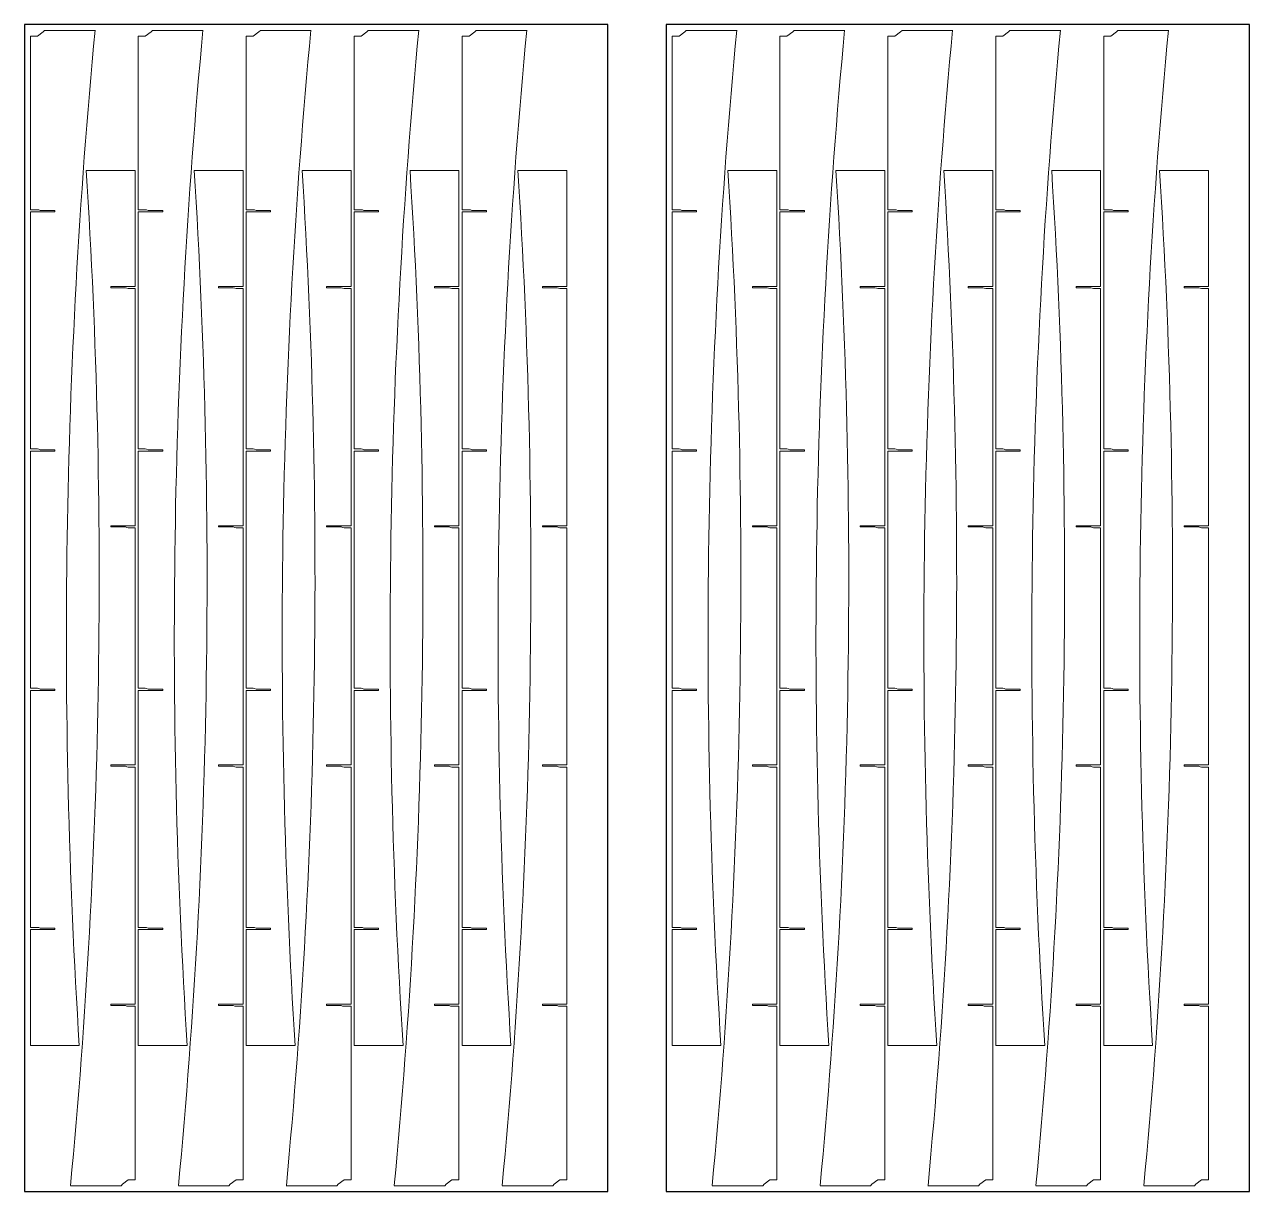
# Model space of a CAD drawing. Header units: inches. Extents: x 142 to 13302, y 211 to 2711.
# Drawn here: x 142 to 2242, y 211 to 2211 of the extents above; entities that cross this region are included whole.
import ezdxf

# ---------------------------------------------------------------- set-up
doc = ezdxf.new("R2010")
doc.units = ezdxf.units.IN
doc.header["$MEASUREMENT"] = 0
doc.layers.add('IV_OUTER_PROFILE', color=7, linetype='Continuous', lineweight=5)

msp = doc.modelspace()

# ---------------------------------------------------------------- linework, layer by layer
for points in [[(141.6, 211.4), (1141.6, 211.4), (1141.6, 2211.4), (141.6, 2211.4)], [(1241.6, 211.4), (2241.6, 211.4), (2241.6, 2211.4), (1241.6, 2211.4)]]:
    msp.add_lwpolyline(points, close=True)
at = {"layer": 'IV_OUTER_PROFILE'}
for p, q in [((151.6, 2191.4), (151.6, 1897)), ((163.6, 2191.4), (151.6, 2191.4)), ((173.5, 2199.1), (163.6, 2191.4)), ((173.5, 2199.1), (175.9, 2201.4)), ((175.9, 2201.4), (262.5, 2201.4)), ((336.6, 2191.4), (336.6, 1897)), ((348.6, 2191.4), (336.6, 2191.4)), ((358.5, 2199.1), (348.6, 2191.4)), ((358.5, 2199.1), (360.9, 2201.4)), ((360.9, 2201.4), (447.5, 2201.4)), ((521.6, 2191.4), (521.6, 1897)), ((533.6, 2191.4), (521.6, 2191.4)), ((543.5, 2199.1), (533.6, 2191.4)), ((543.5, 2199.1), (545.9, 2201.4)), ((545.9, 2201.4), (632.5, 2201.4)), ((706.6, 2191.4), (706.6, 1897)), ((718.6, 2191.4), (706.6, 2191.4)), ((728.5, 2199.1), (718.6, 2191.4)), ((728.5, 2199.1), (730.9, 2201.4)), ((730.9, 2201.4), (817.5, 2201.4)), ((891.6, 2191.4), (891.6, 1897)), ((903.6, 2191.4), (891.6, 2191.4)), ((913.5, 2199.1), (903.6, 2191.4)), ((913.5, 2199.1), (915.9, 2201.4)), ((915.9, 2201.4), (1002.5, 2201.4)), ((1251.6, 2191.4), (1251.6, 1897)), ((1263.6, 2191.4), (1251.6, 2191.4)), ((1273.5, 2199.1), (1263.6, 2191.4)), ((1273.5, 2199.1), (1275.9, 2201.4)), ((1275.9, 2201.4), (1362.5, 2201.4)), ((1436.6, 2191.4), (1436.6, 1897)), ((1448.6, 2191.4), (1436.6, 2191.4)), ((1458.5, 2199.1), (1448.6, 2191.4)), ((1458.5, 2199.1), (1460.9, 2201.4)), ((1460.9, 2201.4), (1547.5, 2201.4)), ((1621.6, 2191.4), (1621.6, 1897)), ((1633.6, 2191.4), (1621.6, 2191.4)), ((1643.5, 2199.1), (1633.6, 2191.4)), ((1643.5, 2199.1), (1645.9, 2201.4)), ((1645.9, 2201.4), (1732.5, 2201.4)), ((1806.6, 2191.4), (1806.6, 1897)), ((1818.6, 2191.4), (1806.6, 2191.4)), ((1828.5, 2199.1), (1818.6, 2191.4)), ((1828.5, 2199.1), (1830.9, 2201.4)), ((1830.9, 2201.4), (1917.5, 2201.4)), ((1991.6, 2191.4), (1991.6, 1897)), ((2003.6, 2191.4), (1991.6, 2191.4)), ((2013.5, 2199.1), (2003.6, 2191.4)), ((2013.5, 2199.1), (2015.9, 2201.4)), ((2015.9, 2201.4), (2102.5, 2201.4)), ((247.4, 1961.4), (331.4, 1961.4)), ((331.4, 1762.5), (331.4, 1961.4)), ((432.4, 1961.4), (516.4, 1961.4)), ((516.4, 1762.5), (516.4, 1961.4)), ((617.4, 1961.4), (701.4, 1961.4)), ((701.4, 1762.5), (701.4, 1961.4)), ((802.4, 1961.4), (886.4, 1961.4)), ((886.4, 1762.5), (886.4, 1961.4)), ((987.4, 1961.4), (1071.4, 1961.4)), ((1071.4, 1762.5), (1071.4, 1961.4)), ((1347.4, 1961.4), (1431.4, 1961.4)), ((1431.4, 1762.5), (1431.4, 1961.4)), ((1532.4, 1961.4), (1616.4, 1961.4)), ((1616.4, 1762.5), (1616.4, 1961.4)), ((1717.4, 1961.4), (1801.4, 1961.4)), ((1801.4, 1762.5), (1801.4, 1961.4)), ((1902.4, 1961.4), (1986.4, 1961.4)), ((1986.4, 1762.5), (1986.4, 1961.4)), ((2087.4, 1961.4), (2171.4, 1961.4)), ((2171.4, 1762.5), (2171.4, 1961.4)), ((151.6, 1894), (151.6, 1897)), ((163.6, 1894), (151.6, 1894)), ((193.5, 1890.3), (151.6, 1890.3)), ((151.6, 1890.3), (151.6, 1487)), ((166, 1893.6), (163.6, 1894)), ((168.5, 1892.5), (166, 1893.6)), ((168.5, 1892.5), (170.6, 1892.5)), ((170.6, 1892.5), (193.5, 1892.5)), ((193.5, 1892.5), (193.5, 1890.3)), ((336.6, 1894), (336.6, 1897)), ((348.6, 1894), (336.6, 1894)), ((378.5, 1890.3), (336.6, 1890.3)), ((336.6, 1890.3), (336.6, 1487)), ((351, 1893.6), (348.6, 1894)), ((353.5, 1892.5), (351, 1893.6)), ((353.5, 1892.5), (355.6, 1892.5)), ((355.6, 1892.5), (378.5, 1892.5)), ((378.5, 1892.5), (378.5, 1890.3)), ((521.6, 1894), (521.6, 1897)), ((533.6, 1894), (521.6, 1894)), ((563.5, 1890.3), (521.6, 1890.3)), ((521.6, 1890.3), (521.6, 1487)), ((536, 1893.6), (533.6, 1894)), ((538.5, 1892.5), (536, 1893.6)), ((538.5, 1892.5), (540.6, 1892.5)), ((540.6, 1892.5), (563.5, 1892.5)), ((563.5, 1892.5), (563.5, 1890.3)), ((706.6, 1894), (706.6, 1897)), ((718.6, 1894), (706.6, 1894)), ((748.5, 1890.3), (706.6, 1890.3)), ((706.6, 1890.3), (706.6, 1487)), ((721, 1893.6), (718.6, 1894)), ((723.5, 1892.5), (721, 1893.6)), ((723.5, 1892.5), (725.6, 1892.5)), ((725.6, 1892.5), (748.5, 1892.5)), ((748.5, 1892.5), (748.5, 1890.3)), ((891.6, 1894), (891.6, 1897)), ((903.6, 1894), (891.6, 1894)), ((933.5, 1890.3), (891.6, 1890.3)), ((891.6, 1890.3), (891.6, 1487)), ((906, 1893.6), (903.6, 1894)), ((908.5, 1892.5), (906, 1893.6)), ((908.5, 1892.5), (910.6, 1892.5)), ((910.6, 1892.5), (933.5, 1892.5)), ((933.5, 1892.5), (933.5, 1890.3)), ((1251.6, 1894), (1251.6, 1897)), ((1263.6, 1894), (1251.6, 1894)), ((1293.5, 1890.3), (1251.6, 1890.3)), ((1251.6, 1890.3), (1251.6, 1487)), ((1266, 1893.6), (1263.6, 1894)), ((1268.5, 1892.5), (1266, 1893.6)), ((1268.5, 1892.5), (1270.6, 1892.5)), ((1270.6, 1892.5), (1293.5, 1892.5)), ((1293.5, 1892.5), (1293.5, 1890.3)), ((1436.6, 1894), (1436.6, 1897)), ((1448.6, 1894), (1436.6, 1894)), ((1478.5, 1890.3), (1436.6, 1890.3)), ((1436.6, 1890.3), (1436.6, 1487)), ((1451, 1893.6), (1448.6, 1894)), ((1453.5, 1892.5), (1451, 1893.6)), ((1453.5, 1892.5), (1455.6, 1892.5)), ((1455.6, 1892.5), (1478.5, 1892.5)), ((1478.5, 1892.5), (1478.5, 1890.3)), ((1621.6, 1894), (1621.6, 1897)), ((1633.6, 1894), (1621.6, 1894)), ((1663.5, 1890.3), (1621.6, 1890.3)), ((1621.6, 1890.3), (1621.6, 1487)), ((1636, 1893.6), (1633.6, 1894)), ((1638.5, 1892.5), (1636, 1893.6)), ((1638.5, 1892.5), (1640.6, 1892.5)), ((1640.6, 1892.5), (1663.5, 1892.5)), ((1663.5, 1892.5), (1663.5, 1890.3)), ((1806.6, 1894), (1806.6, 1897)), ((1818.6, 1894), (1806.6, 1894)), ((1848.5, 1890.3), (1806.6, 1890.3)), ((1806.6, 1890.3), (1806.6, 1487)), ((1821, 1893.6), (1818.6, 1894)), ((1823.5, 1892.5), (1821, 1893.6)), ((1823.5, 1892.5), (1825.6, 1892.5)), ((1825.6, 1892.5), (1848.5, 1892.5)), ((1848.5, 1892.5), (1848.5, 1890.3)), ((1991.6, 1894), (1991.6, 1897)), ((2003.6, 1894), (1991.6, 1894)), ((2033.5, 1890.3), (1991.6, 1890.3)), ((1991.6, 1890.3), (1991.6, 1487)), ((2006, 1893.6), (2003.6, 1894)), ((2008.5, 1892.5), (2006, 1893.6)), ((2008.5, 1892.5), (2010.6, 1892.5)), ((2010.6, 1892.5), (2033.5, 1892.5)), ((2033.5, 1892.5), (2033.5, 1890.3)), ((289.4, 1760.3), (289.4, 1762.5)), ((289.4, 1762.5), (331.4, 1762.5)), ((312.4, 1760.3), (289.4, 1760.3)), ((314.5, 1760.3), (312.4, 1760.3)), ((314.5, 1760.3), (316.9, 1759.3)), ((316.9, 1759.3), (319.4, 1758.9)), ((319.4, 1758.9), (331.4, 1758.9)), ((331.4, 1758.9), (331.4, 1755.9)), ((331.4, 1352.5), (331.4, 1755.9)), ((474.4, 1760.3), (474.4, 1762.5)), ((474.4, 1762.5), (516.4, 1762.5)), ((497.4, 1760.3), (474.4, 1760.3)), ((499.5, 1760.3), (497.4, 1760.3)), ((499.5, 1760.3), (501.9, 1759.3)), ((501.9, 1759.3), (504.4, 1758.9)), ((504.4, 1758.9), (516.4, 1758.9)), ((516.4, 1758.9), (516.4, 1755.9)), ((516.4, 1352.5), (516.4, 1755.9)), ((659.4, 1760.3), (659.4, 1762.5)), ((659.4, 1762.5), (701.4, 1762.5)), ((682.4, 1760.3), (659.4, 1760.3)), ((684.5, 1760.3), (682.4, 1760.3)), ((684.5, 1760.3), (686.9, 1759.3)), ((686.9, 1759.3), (689.4, 1758.9)), ((689.4, 1758.9), (701.4, 1758.9)), ((701.4, 1758.9), (701.4, 1755.9)), ((701.4, 1352.5), (701.4, 1755.9)), ((844.4, 1760.3), (844.4, 1762.5)), ((844.4, 1762.5), (886.4, 1762.5)), ((867.4, 1760.3), (844.4, 1760.3)), ((869.5, 1760.3), (867.4, 1760.3)), ((869.5, 1760.3), (871.9, 1759.3)), ((871.9, 1759.3), (874.4, 1758.9)), ((874.4, 1758.9), (886.4, 1758.9)), ((886.4, 1758.9), (886.4, 1755.9)), ((886.4, 1352.5), (886.4, 1755.9)), ((1029.4, 1760.3), (1029.4, 1762.5)), ((1029.4, 1762.5), (1071.4, 1762.5)), ((1052.4, 1760.3), (1029.4, 1760.3)), ((1054.5, 1760.3), (1052.4, 1760.3)), ((1054.5, 1760.3), (1056.9, 1759.3)), ((1056.9, 1759.3), (1059.4, 1758.9)), ((1059.4, 1758.9), (1071.4, 1758.9)), ((1071.4, 1758.9), (1071.4, 1755.9)), ((1071.4, 1352.5), (1071.4, 1755.9)), ((1389.4, 1760.3), (1389.4, 1762.5)), ((1389.4, 1762.5), (1431.4, 1762.5)), ((1412.4, 1760.3), (1389.4, 1760.3)), ((1414.5, 1760.3), (1412.4, 1760.3)), ((1414.5, 1760.3), (1416.9, 1759.3)), ((1416.9, 1759.3), (1419.4, 1758.9)), ((1419.4, 1758.9), (1431.4, 1758.9)), ((1431.4, 1758.9), (1431.4, 1755.9)), ((1431.4, 1352.5), (1431.4, 1755.9)), ((1574.4, 1760.3), (1574.4, 1762.5)), ((1574.4, 1762.5), (1616.4, 1762.5)), ((1597.4, 1760.3), (1574.4, 1760.3)), ((1599.5, 1760.3), (1597.4, 1760.3)), ((1599.5, 1760.3), (1601.9, 1759.3)), ((1601.9, 1759.3), (1604.4, 1758.9)), ((1604.4, 1758.9), (1616.4, 1758.9)), ((1616.4, 1758.9), (1616.4, 1755.9)), ((1616.4, 1352.5), (1616.4, 1755.9)), ((1759.4, 1760.3), (1759.4, 1762.5)), ((1759.4, 1762.5), (1801.4, 1762.5)), ((1782.4, 1760.3), (1759.4, 1760.3)), ((1784.5, 1760.3), (1782.4, 1760.3)), ((1784.5, 1760.3), (1786.9, 1759.3)), ((1786.9, 1759.3), (1789.4, 1758.9)), ((1789.4, 1758.9), (1801.4, 1758.9)), ((1801.4, 1758.9), (1801.4, 1755.9)), ((1801.4, 1352.5), (1801.4, 1755.9)), ((1944.4, 1760.3), (1944.4, 1762.5)), ((1944.4, 1762.5), (1986.4, 1762.5)), ((1967.4, 1760.3), (1944.4, 1760.3)), ((1969.5, 1760.3), (1967.4, 1760.3)), ((1969.5, 1760.3), (1971.9, 1759.3)), ((1971.9, 1759.3), (1974.4, 1758.9)), ((1974.4, 1758.9), (1986.4, 1758.9)), ((1986.4, 1758.9), (1986.4, 1755.9)), ((1986.4, 1352.5), (1986.4, 1755.9)), ((2129.4, 1760.3), (2129.4, 1762.5)), ((2129.4, 1762.5), (2171.4, 1762.5)), ((2152.4, 1760.3), (2129.4, 1760.3)), ((2154.5, 1760.3), (2152.4, 1760.3)), ((2154.5, 1760.3), (2156.9, 1759.3)), ((2156.9, 1759.3), (2159.4, 1758.9)), ((2159.4, 1758.9), (2171.4, 1758.9)), ((2171.4, 1758.9), (2171.4, 1755.9)), ((2171.4, 1352.5), (2171.4, 1755.9)), ((151.6, 1484), (151.6, 1487)), ((163.6, 1484), (151.6, 1484)), ((193.5, 1480.3), (151.6, 1480.3)), ((151.6, 1480.3), (151.6, 1077)), ((166, 1483.6), (163.6, 1484)), ((168.5, 1482.5), (166, 1483.6)), ((168.5, 1482.5), (170.6, 1482.5)), ((170.6, 1482.5), (193.5, 1482.5)), ((193.5, 1482.5), (193.5, 1480.3)), ((336.6, 1484), (336.6, 1487)), ((348.6, 1484), (336.6, 1484)), ((378.5, 1480.3), (336.6, 1480.3)), ((336.6, 1480.3), (336.6, 1077)), ((351, 1483.6), (348.6, 1484)), ((353.5, 1482.5), (351, 1483.6)), ((353.5, 1482.5), (355.6, 1482.5)), ((355.6, 1482.5), (378.5, 1482.5)), ((378.5, 1482.5), (378.5, 1480.3)), ((521.6, 1484), (521.6, 1487)), ((533.6, 1484), (521.6, 1484)), ((563.5, 1480.3), (521.6, 1480.3)), ((521.6, 1480.3), (521.6, 1077)), ((536, 1483.6), (533.6, 1484)), ((538.5, 1482.5), (536, 1483.6)), ((538.5, 1482.5), (540.6, 1482.5)), ((540.6, 1482.5), (563.5, 1482.5)), ((563.5, 1482.5), (563.5, 1480.3)), ((706.6, 1484), (706.6, 1487)), ((718.6, 1484), (706.6, 1484)), ((748.5, 1480.3), (706.6, 1480.3)), ((706.6, 1480.3), (706.6, 1077)), ((721, 1483.6), (718.6, 1484)), ((723.5, 1482.5), (721, 1483.6)), ((723.5, 1482.5), (725.6, 1482.5)), ((725.6, 1482.5), (748.5, 1482.5)), ((748.5, 1482.5), (748.5, 1480.3)), ((891.6, 1484), (891.6, 1487)), ((903.6, 1484), (891.6, 1484)), ((933.5, 1480.3), (891.6, 1480.3)), ((891.6, 1480.3), (891.6, 1077)), ((906, 1483.6), (903.6, 1484)), ((908.5, 1482.5), (906, 1483.6)), ((908.5, 1482.5), (910.6, 1482.5)), ((910.6, 1482.5), (933.5, 1482.5)), ((933.5, 1482.5), (933.5, 1480.3)), ((1251.6, 1484), (1251.6, 1487)), ((1263.6, 1484), (1251.6, 1484)), ((1293.5, 1480.3), (1251.6, 1480.3)), ((1251.6, 1480.3), (1251.6, 1077)), ((1266, 1483.6), (1263.6, 1484)), ((1268.5, 1482.5), (1266, 1483.6)), ((1268.5, 1482.5), (1270.6, 1482.5)), ((1270.6, 1482.5), (1293.5, 1482.5)), ((1293.5, 1482.5), (1293.5, 1480.3)), ((1436.6, 1484), (1436.6, 1487)), ((1448.6, 1484), (1436.6, 1484)), ((1478.5, 1480.3), (1436.6, 1480.3)), ((1436.6, 1480.3), (1436.6, 1077)), ((1451, 1483.6), (1448.6, 1484)), ((1453.5, 1482.5), (1451, 1483.6)), ((1453.5, 1482.5), (1455.6, 1482.5)), ((1455.6, 1482.5), (1478.5, 1482.5)), ((1478.5, 1482.5), (1478.5, 1480.3)), ((1621.6, 1484), (1621.6, 1487)), ((1633.6, 1484), (1621.6, 1484)), ((1663.5, 1480.3), (1621.6, 1480.3)), ((1621.6, 1480.3), (1621.6, 1077)), ((1636, 1483.6), (1633.6, 1484)), ((1638.5, 1482.5), (1636, 1483.6)), ((1638.5, 1482.5), (1640.6, 1482.5)), ((1640.6, 1482.5), (1663.5, 1482.5)), ((1663.5, 1482.5), (1663.5, 1480.3)), ((1806.6, 1484), (1806.6, 1487)), ((1818.6, 1484), (1806.6, 1484)), ((1848.5, 1480.3), (1806.6, 1480.3)), ((1806.6, 1480.3), (1806.6, 1077)), ((1821, 1483.6), (1818.6, 1484)), ((1823.5, 1482.5), (1821, 1483.6)), ((1823.5, 1482.5), (1825.6, 1482.5)), ((1825.6, 1482.5), (1848.5, 1482.5)), ((1848.5, 1482.5), (1848.5, 1480.3)), ((1991.6, 1484), (1991.6, 1487)), ((2003.6, 1484), (1991.6, 1484)), ((2033.5, 1480.3), (1991.6, 1480.3)), ((1991.6, 1480.3), (1991.6, 1077)), ((2006, 1483.6), (2003.6, 1484)), ((2008.5, 1482.5), (2006, 1483.6)), ((2008.5, 1482.5), (2010.6, 1482.5)), ((2010.6, 1482.5), (2033.5, 1482.5)), ((2033.5, 1482.5), (2033.5, 1480.3)), ((289.4, 1350.3), (289.4, 1352.5)), ((289.4, 1352.5), (331.4, 1352.5)), ((312.4, 1350.3), (289.4, 1350.3)), ((314.5, 1350.3), (312.4, 1350.3)), ((314.5, 1350.3), (316.9, 1349.3)), ((316.9, 1349.3), (319.4, 1348.9)), ((319.4, 1348.9), (331.4, 1348.9)), ((331.4, 1348.9), (331.4, 1345.9)), ((331.4, 942.5), (331.4, 1345.9)), ((474.4, 1350.3), (474.4, 1352.5)), ((474.4, 1352.5), (516.4, 1352.5)), ((497.4, 1350.3), (474.4, 1350.3)), ((499.5, 1350.3), (497.4, 1350.3)), ((499.5, 1350.3), (501.9, 1349.3)), ((501.9, 1349.3), (504.4, 1348.9)), ((504.4, 1348.9), (516.4, 1348.9)), ((516.4, 1348.9), (516.4, 1345.9)), ((516.4, 942.5), (516.4, 1345.9)), ((659.4, 1350.3), (659.4, 1352.5)), ((659.4, 1352.5), (701.4, 1352.5)), ((682.4, 1350.3), (659.4, 1350.3)), ((684.5, 1350.3), (682.4, 1350.3)), ((684.5, 1350.3), (686.9, 1349.3)), ((686.9, 1349.3), (689.4, 1348.9)), ((689.4, 1348.9), (701.4, 1348.9)), ((701.4, 1348.9), (701.4, 1345.9)), ((701.4, 942.5), (701.4, 1345.9)), ((844.4, 1350.3), (844.4, 1352.5)), ((844.4, 1352.5), (886.4, 1352.5)), ((867.4, 1350.3), (844.4, 1350.3)), ((869.5, 1350.3), (867.4, 1350.3)), ((869.5, 1350.3), (871.9, 1349.3)), ((871.9, 1349.3), (874.4, 1348.9)), ((874.4, 1348.9), (886.4, 1348.9)), ((886.4, 1348.9), (886.4, 1345.9)), ((886.4, 942.5), (886.4, 1345.9)), ((1029.4, 1350.3), (1029.4, 1352.5)), ((1029.4, 1352.5), (1071.4, 1352.5)), ((1052.4, 1350.3), (1029.4, 1350.3)), ((1054.5, 1350.3), (1052.4, 1350.3)), ((1054.5, 1350.3), (1056.9, 1349.3)), ((1056.9, 1349.3), (1059.4, 1348.9)), ((1059.4, 1348.9), (1071.4, 1348.9)), ((1071.4, 1348.9), (1071.4, 1345.9)), ((1071.4, 942.5), (1071.4, 1345.9)), ((1389.4, 1350.3), (1389.4, 1352.5)), ((1389.4, 1352.5), (1431.4, 1352.5)), ((1412.4, 1350.3), (1389.4, 1350.3)), ((1414.5, 1350.3), (1412.4, 1350.3)), ((1414.5, 1350.3), (1416.9, 1349.3)), ((1416.9, 1349.3), (1419.4, 1348.9)), ((1419.4, 1348.9), (1431.4, 1348.9)), ((1431.4, 1348.9), (1431.4, 1345.9)), ((1431.4, 942.5), (1431.4, 1345.9)), ((1574.4, 1350.3), (1574.4, 1352.5)), ((1574.4, 1352.5), (1616.4, 1352.5)), ((1597.4, 1350.3), (1574.4, 1350.3)), ((1599.5, 1350.3), (1597.4, 1350.3)), ((1599.5, 1350.3), (1601.9, 1349.3)), ((1601.9, 1349.3), (1604.4, 1348.9)), ((1604.4, 1348.9), (1616.4, 1348.9)), ((1616.4, 1348.9), (1616.4, 1345.9)), ((1616.4, 942.5), (1616.4, 1345.9)), ((1759.4, 1350.3), (1759.4, 1352.5)), ((1759.4, 1352.5), (1801.4, 1352.5)), ((1782.4, 1350.3), (1759.4, 1350.3)), ((1784.5, 1350.3), (1782.4, 1350.3)), ((1784.5, 1350.3), (1786.9, 1349.3)), ((1786.9, 1349.3), (1789.4, 1348.9)), ((1789.4, 1348.9), (1801.4, 1348.9)), ((1801.4, 1348.9), (1801.4, 1345.9)), ((1801.4, 942.5), (1801.4, 1345.9)), ((1944.4, 1350.3), (1944.4, 1352.5)), ((1944.4, 1352.5), (1986.4, 1352.5)), ((1967.4, 1350.3), (1944.4, 1350.3)), ((1969.5, 1350.3), (1967.4, 1350.3)), ((1969.5, 1350.3), (1971.9, 1349.3)), ((1971.9, 1349.3), (1974.4, 1348.9)), ((1974.4, 1348.9), (1986.4, 1348.9)), ((1986.4, 1348.9), (1986.4, 1345.9)), ((1986.4, 942.5), (1986.4, 1345.9)), ((2129.4, 1350.3), (2129.4, 1352.5)), ((2129.4, 1352.5), (2171.4, 1352.5)), ((2152.4, 1350.3), (2129.4, 1350.3)), ((2154.5, 1350.3), (2152.4, 1350.3)), ((2154.5, 1350.3), (2156.9, 1349.3)), ((2156.9, 1349.3), (2159.4, 1348.9)), ((2159.4, 1348.9), (2171.4, 1348.9)), ((2171.4, 1348.9), (2171.4, 1345.9)), ((2171.4, 942.5), (2171.4, 1345.9)), ((151.6, 1074), (151.6, 1077)), ((163.6, 1074), (151.6, 1074)), ((166, 1073.6), (163.6, 1074)), ((168.5, 1072.5), (166, 1073.6)), ((168.5, 1072.5), (170.6, 1072.5)), ((170.6, 1072.5), (193.5, 1072.5)), ((193.5, 1072.5), (193.5, 1070.3)), ((336.6, 1074), (336.6, 1077)), ((348.6, 1074), (336.6, 1074)), ((351, 1073.6), (348.6, 1074)), ((353.5, 1072.5), (351, 1073.6)), ((353.5, 1072.5), (355.6, 1072.5)), ((355.6, 1072.5), (378.5, 1072.5)), ((378.5, 1072.5), (378.5, 1070.3)), ((521.6, 1074), (521.6, 1077)), ((533.6, 1074), (521.6, 1074)), ((536, 1073.6), (533.6, 1074)), ((538.5, 1072.5), (536, 1073.6)), ((538.5, 1072.5), (540.6, 1072.5)), ((540.6, 1072.5), (563.5, 1072.5)), ((563.5, 1072.5), (563.5, 1070.3)), ((706.6, 1074), (706.6, 1077)), ((718.6, 1074), (706.6, 1074)), ((721, 1073.6), (718.6, 1074)), ((723.5, 1072.5), (721, 1073.6)), ((723.5, 1072.5), (725.6, 1072.5)), ((725.6, 1072.5), (748.5, 1072.5)), ((748.5, 1072.5), (748.5, 1070.3)), ((891.6, 1074), (891.6, 1077)), ((903.6, 1074), (891.6, 1074)), ((906, 1073.6), (903.6, 1074)), ((908.5, 1072.5), (906, 1073.6)), ((908.5, 1072.5), (910.6, 1072.5)), ((910.6, 1072.5), (933.5, 1072.5)), ((933.5, 1072.5), (933.5, 1070.3)), ((1251.6, 1074), (1251.6, 1077)), ((1263.6, 1074), (1251.6, 1074)), ((1266, 1073.6), (1263.6, 1074)), ((1268.5, 1072.5), (1266, 1073.6)), ((1268.5, 1072.5), (1270.6, 1072.5)), ((1270.6, 1072.5), (1293.5, 1072.5)), ((1293.5, 1072.5), (1293.5, 1070.3)), ((1436.6, 1074), (1436.6, 1077)), ((1448.6, 1074), (1436.6, 1074)), ((1451, 1073.6), (1448.6, 1074)), ((1453.5, 1072.5), (1451, 1073.6)), ((1453.5, 1072.5), (1455.6, 1072.5)), ((1455.6, 1072.5), (1478.5, 1072.5)), ((1478.5, 1072.5), (1478.5, 1070.3)), ((1621.6, 1074), (1621.6, 1077)), ((1633.6, 1074), (1621.6, 1074)), ((1636, 1073.6), (1633.6, 1074)), ((1638.5, 1072.5), (1636, 1073.6)), ((1638.5, 1072.5), (1640.6, 1072.5)), ((1640.6, 1072.5), (1663.5, 1072.5)), ((1663.5, 1072.5), (1663.5, 1070.3)), ((1806.6, 1074), (1806.6, 1077)), ((1818.6, 1074), (1806.6, 1074)), ((1821, 1073.6), (1818.6, 1074)), ((1823.5, 1072.5), (1821, 1073.6)), ((1823.5, 1072.5), (1825.6, 1072.5)), ((1825.6, 1072.5), (1848.5, 1072.5)), ((1848.5, 1072.5), (1848.5, 1070.3)), ((1991.6, 1074), (1991.6, 1077)), ((2003.6, 1074), (1991.6, 1074)), ((2006, 1073.6), (2003.6, 1074)), ((2008.5, 1072.5), (2006, 1073.6)), ((2008.5, 1072.5), (2010.6, 1072.5)), ((2010.6, 1072.5), (2033.5, 1072.5)), ((2033.5, 1072.5), (2033.5, 1070.3)), ((193.5, 1070.3), (151.6, 1070.3)), ((151.6, 1070.3), (151.6, 667)), ((378.5, 1070.3), (336.6, 1070.3)), ((336.6, 1070.3), (336.6, 667)), ((563.5, 1070.3), (521.6, 1070.3)), ((521.6, 1070.3), (521.6, 667)), ((748.5, 1070.3), (706.6, 1070.3)), ((706.6, 1070.3), (706.6, 667)), ((933.5, 1070.3), (891.6, 1070.3)), ((891.6, 1070.3), (891.6, 667)), ((1293.5, 1070.3), (1251.6, 1070.3)), ((1251.6, 1070.3), (1251.6, 667)), ((1478.5, 1070.3), (1436.6, 1070.3)), ((1436.6, 1070.3), (1436.6, 667)), ((1663.5, 1070.3), (1621.6, 1070.3)), ((1621.6, 1070.3), (1621.6, 667)), ((1848.5, 1070.3), (1806.6, 1070.3)), ((1806.6, 1070.3), (1806.6, 667)), ((2033.5, 1070.3), (1991.6, 1070.3)), ((1991.6, 1070.3), (1991.6, 667)), ((289.4, 940.3), (289.4, 942.5)), ((289.4, 942.5), (331.4, 942.5)), ((312.4, 940.3), (289.4, 940.3)), ((314.5, 940.3), (312.4, 940.3)), ((314.5, 940.3), (316.9, 939.3)), ((316.9, 939.3), (319.4, 938.9)), ((319.4, 938.9), (331.4, 938.9)), ((331.4, 938.9), (331.4, 935.9)), ((331.4, 532.5), (331.4, 935.9)), ((474.4, 940.3), (474.4, 942.5)), ((474.4, 942.5), (516.4, 942.5)), ((497.4, 940.3), (474.4, 940.3)), ((499.5, 940.3), (497.4, 940.3)), ((499.5, 940.3), (501.9, 939.3)), ((501.9, 939.3), (504.4, 938.9)), ((504.4, 938.9), (516.4, 938.9)), ((516.4, 938.9), (516.4, 935.9)), ((516.4, 532.5), (516.4, 935.9)), ((659.4, 940.3), (659.4, 942.5)), ((659.4, 942.5), (701.4, 942.5)), ((682.4, 940.3), (659.4, 940.3)), ((684.5, 940.3), (682.4, 940.3)), ((684.5, 940.3), (686.9, 939.3)), ((686.9, 939.3), (689.4, 938.9)), ((689.4, 938.9), (701.4, 938.9)), ((701.4, 938.9), (701.4, 935.9)), ((701.4, 532.5), (701.4, 935.9)), ((844.4, 940.3), (844.4, 942.5)), ((844.4, 942.5), (886.4, 942.5)), ((867.4, 940.3), (844.4, 940.3)), ((869.5, 940.3), (867.4, 940.3)), ((869.5, 940.3), (871.9, 939.3)), ((871.9, 939.3), (874.4, 938.9)), ((874.4, 938.9), (886.4, 938.9)), ((886.4, 938.9), (886.4, 935.9)), ((886.4, 532.5), (886.4, 935.9)), ((1029.4, 940.3), (1029.4, 942.5)), ((1029.4, 942.5), (1071.4, 942.5)), ((1052.4, 940.3), (1029.4, 940.3)), ((1054.5, 940.3), (1052.4, 940.3)), ((1054.5, 940.3), (1056.9, 939.3)), ((1056.9, 939.3), (1059.4, 938.9)), ((1059.4, 938.9), (1071.4, 938.9)), ((1071.4, 938.9), (1071.4, 935.9)), ((1071.4, 532.5), (1071.4, 935.9)), ((1389.4, 940.3), (1389.4, 942.5)), ((1389.4, 942.5), (1431.4, 942.5)), ((1412.4, 940.3), (1389.4, 940.3)), ((1414.5, 940.3), (1412.4, 940.3)), ((1414.5, 940.3), (1416.9, 939.3)), ((1416.9, 939.3), (1419.4, 938.9)), ((1419.4, 938.9), (1431.4, 938.9)), ((1431.4, 938.9), (1431.4, 935.9)), ((1431.4, 532.5), (1431.4, 935.9)), ((1574.4, 940.3), (1574.4, 942.5)), ((1574.4, 942.5), (1616.4, 942.5)), ((1597.4, 940.3), (1574.4, 940.3)), ((1599.5, 940.3), (1597.4, 940.3)), ((1599.5, 940.3), (1601.9, 939.3)), ((1601.9, 939.3), (1604.4, 938.9)), ((1604.4, 938.9), (1616.4, 938.9)), ((1616.4, 938.9), (1616.4, 935.9)), ((1616.4, 532.5), (1616.4, 935.9)), ((1759.4, 940.3), (1759.4, 942.5)), ((1759.4, 942.5), (1801.4, 942.5)), ((1782.4, 940.3), (1759.4, 940.3)), ((1784.5, 940.3), (1782.4, 940.3)), ((1784.5, 940.3), (1786.9, 939.3)), ((1786.9, 939.3), (1789.4, 938.9)), ((1789.4, 938.9), (1801.4, 938.9)), ((1801.4, 938.9), (1801.4, 935.9)), ((1801.4, 532.5), (1801.4, 935.9)), ((1944.4, 940.3), (1944.4, 942.5)), ((1944.4, 942.5), (1986.4, 942.5)), ((1967.4, 940.3), (1944.4, 940.3)), ((1969.5, 940.3), (1967.4, 940.3)), ((1969.5, 940.3), (1971.9, 939.3)), ((1971.9, 939.3), (1974.4, 938.9)), ((1974.4, 938.9), (1986.4, 938.9)), ((1986.4, 938.9), (1986.4, 935.9)), ((1986.4, 532.5), (1986.4, 935.9)), ((2129.4, 940.3), (2129.4, 942.5)), ((2129.4, 942.5), (2171.4, 942.5)), ((2152.4, 940.3), (2129.4, 940.3)), ((2154.5, 940.3), (2152.4, 940.3)), ((2154.5, 940.3), (2156.9, 939.3)), ((2156.9, 939.3), (2159.4, 938.9)), ((2159.4, 938.9), (2171.4, 938.9)), ((2171.4, 938.9), (2171.4, 935.9)), ((2171.4, 532.5), (2171.4, 935.9)), ((151.6, 664), (151.6, 667)), ((163.6, 664), (151.6, 664)), ((193.5, 660.3), (151.6, 660.3)), ((151.6, 660.3), (151.6, 461.4)), ((166, 663.6), (163.6, 664)), ((168.5, 662.5), (166, 663.6)), ((168.5, 662.5), (170.6, 662.5)), ((170.6, 662.5), (193.5, 662.5)), ((193.5, 662.5), (193.5, 660.3)), ((336.6, 664), (336.6, 667)), ((348.6, 664), (336.6, 664)), ((378.5, 660.3), (336.6, 660.3)), ((336.6, 660.3), (336.6, 461.4)), ((351, 663.6), (348.6, 664)), ((353.5, 662.5), (351, 663.6)), ((353.5, 662.5), (355.6, 662.5)), ((355.6, 662.5), (378.5, 662.5)), ((378.5, 662.5), (378.5, 660.3)), ((521.6, 664), (521.6, 667)), ((533.6, 664), (521.6, 664)), ((563.5, 660.3), (521.6, 660.3)), ((521.6, 660.3), (521.6, 461.4)), ((536, 663.6), (533.6, 664)), ((538.5, 662.5), (536, 663.6)), ((538.5, 662.5), (540.6, 662.5)), ((540.6, 662.5), (563.5, 662.5)), ((563.5, 662.5), (563.5, 660.3)), ((706.6, 664), (706.6, 667)), ((718.6, 664), (706.6, 664)), ((748.5, 660.3), (706.6, 660.3)), ((706.6, 660.3), (706.6, 461.4)), ((721, 663.6), (718.6, 664)), ((723.5, 662.5), (721, 663.6)), ((723.5, 662.5), (725.6, 662.5)), ((725.6, 662.5), (748.5, 662.5)), ((748.5, 662.5), (748.5, 660.3)), ((891.6, 664), (891.6, 667)), ((903.6, 664), (891.6, 664)), ((933.5, 660.3), (891.6, 660.3)), ((891.6, 660.3), (891.6, 461.4)), ((906, 663.6), (903.6, 664)), ((908.5, 662.5), (906, 663.6)), ((908.5, 662.5), (910.6, 662.5)), ((910.6, 662.5), (933.5, 662.5)), ((933.5, 662.5), (933.5, 660.3)), ((1251.6, 664), (1251.6, 667)), ((1263.6, 664), (1251.6, 664)), ((1293.5, 660.3), (1251.6, 660.3)), ((1251.6, 660.3), (1251.6, 461.4)), ((1266, 663.6), (1263.6, 664)), ((1268.5, 662.5), (1266, 663.6)), ((1268.5, 662.5), (1270.6, 662.5)), ((1270.6, 662.5), (1293.5, 662.5)), ((1293.5, 662.5), (1293.5, 660.3)), ((1436.6, 664), (1436.6, 667)), ((1448.6, 664), (1436.6, 664)), ((1478.5, 660.3), (1436.6, 660.3)), ((1436.6, 660.3), (1436.6, 461.4)), ((1451, 663.6), (1448.6, 664)), ((1453.5, 662.5), (1451, 663.6)), ((1453.5, 662.5), (1455.6, 662.5)), ((1455.6, 662.5), (1478.5, 662.5)), ((1478.5, 662.5), (1478.5, 660.3)), ((1621.6, 664), (1621.6, 667)), ((1633.6, 664), (1621.6, 664)), ((1663.5, 660.3), (1621.6, 660.3)), ((1621.6, 660.3), (1621.6, 461.4)), ((1636, 663.6), (1633.6, 664)), ((1638.5, 662.5), (1636, 663.6)), ((1638.5, 662.5), (1640.6, 662.5)), ((1640.6, 662.5), (1663.5, 662.5)), ((1663.5, 662.5), (1663.5, 660.3)), ((1806.6, 664), (1806.6, 667)), ((1818.6, 664), (1806.6, 664)), ((1848.5, 660.3), (1806.6, 660.3)), ((1806.6, 660.3), (1806.6, 461.4)), ((1821, 663.6), (1818.6, 664)), ((1823.5, 662.5), (1821, 663.6)), ((1823.5, 662.5), (1825.6, 662.5)), ((1825.6, 662.5), (1848.5, 662.5)), ((1848.5, 662.5), (1848.5, 660.3)), ((1991.6, 664), (1991.6, 667)), ((2003.6, 664), (1991.6, 664)), ((2033.5, 660.3), (1991.6, 660.3)), ((1991.6, 660.3), (1991.6, 461.4)), ((2006, 663.6), (2003.6, 664)), ((2008.5, 662.5), (2006, 663.6)), ((2008.5, 662.5), (2010.6, 662.5)), ((2010.6, 662.5), (2033.5, 662.5)), ((2033.5, 662.5), (2033.5, 660.3)), ((289.4, 530.3), (289.4, 532.5)), ((289.4, 532.5), (331.4, 532.5)), ((312.4, 530.3), (289.4, 530.3)), ((314.5, 530.3), (312.4, 530.3)), ((314.5, 530.3), (316.9, 529.3)), ((316.9, 529.3), (319.4, 528.9)), ((319.4, 528.9), (331.4, 528.9)), ((331.4, 528.9), (331.4, 525.9)), ((331.4, 231.4), (331.4, 525.9)), ((474.4, 530.3), (474.4, 532.5)), ((474.4, 532.5), (516.4, 532.5)), ((497.4, 530.3), (474.4, 530.3)), ((499.5, 530.3), (497.4, 530.3)), ((499.5, 530.3), (501.9, 529.3)), ((501.9, 529.3), (504.4, 528.9)), ((504.4, 528.9), (516.4, 528.9)), ((516.4, 528.9), (516.4, 525.9)), ((516.4, 231.4), (516.4, 525.9)), ((659.4, 530.3), (659.4, 532.5)), ((659.4, 532.5), (701.4, 532.5)), ((682.4, 530.3), (659.4, 530.3)), ((684.5, 530.3), (682.4, 530.3)), ((684.5, 530.3), (686.9, 529.3)), ((686.9, 529.3), (689.4, 528.9)), ((689.4, 528.9), (701.4, 528.9)), ((701.4, 528.9), (701.4, 525.9)), ((701.4, 231.4), (701.4, 525.9)), ((844.4, 530.3), (844.4, 532.5)), ((844.4, 532.5), (886.4, 532.5)), ((867.4, 530.3), (844.4, 530.3)), ((869.5, 530.3), (867.4, 530.3)), ((869.5, 530.3), (871.9, 529.3)), ((871.9, 529.3), (874.4, 528.9)), ((874.4, 528.9), (886.4, 528.9)), ((886.4, 528.9), (886.4, 525.9)), ((886.4, 231.4), (886.4, 525.9)), ((1029.4, 530.3), (1029.4, 532.5)), ((1029.4, 532.5), (1071.4, 532.5)), ((1052.4, 530.3), (1029.4, 530.3)), ((1054.5, 530.3), (1052.4, 530.3)), ((1054.5, 530.3), (1056.9, 529.3)), ((1056.9, 529.3), (1059.4, 528.9)), ((1059.4, 528.9), (1071.4, 528.9)), ((1071.4, 528.9), (1071.4, 525.9)), ((1071.4, 231.4), (1071.4, 525.9)), ((1389.4, 530.3), (1389.4, 532.5)), ((1389.4, 532.5), (1431.4, 532.5)), ((1412.4, 530.3), (1389.4, 530.3)), ((1414.5, 530.3), (1412.4, 530.3)), ((1414.5, 530.3), (1416.9, 529.3)), ((1416.9, 529.3), (1419.4, 528.9)), ((1419.4, 528.9), (1431.4, 528.9)), ((1431.4, 528.9), (1431.4, 525.9)), ((1431.4, 231.4), (1431.4, 525.9)), ((1574.4, 530.3), (1574.4, 532.5)), ((1574.4, 532.5), (1616.4, 532.5)), ((1597.4, 530.3), (1574.4, 530.3)), ((1599.5, 530.3), (1597.4, 530.3)), ((1599.5, 530.3), (1601.9, 529.3)), ((1601.9, 529.3), (1604.4, 528.9)), ((1604.4, 528.9), (1616.4, 528.9)), ((1616.4, 528.9), (1616.4, 525.9)), ((1616.4, 231.4), (1616.4, 525.9)), ((1759.4, 530.3), (1759.4, 532.5)), ((1759.4, 532.5), (1801.4, 532.5)), ((1782.4, 530.3), (1759.4, 530.3)), ((1784.5, 530.3), (1782.4, 530.3)), ((1784.5, 530.3), (1786.9, 529.3)), ((1786.9, 529.3), (1789.4, 528.9)), ((1789.4, 528.9), (1801.4, 528.9)), ((1801.4, 528.9), (1801.4, 525.9)), ((1801.4, 231.4), (1801.4, 525.9)), ((1944.4, 530.3), (1944.4, 532.5)), ((1944.4, 532.5), (1986.4, 532.5)), ((1967.4, 530.3), (1944.4, 530.3)), ((1969.5, 530.3), (1967.4, 530.3)), ((1969.5, 530.3), (1971.9, 529.3)), ((1971.9, 529.3), (1974.4, 528.9)), ((1974.4, 528.9), (1986.4, 528.9)), ((1986.4, 528.9), (1986.4, 525.9)), ((1986.4, 231.4), (1986.4, 525.9)), ((2129.4, 530.3), (2129.4, 532.5)), ((2129.4, 532.5), (2171.4, 532.5)), ((2152.4, 530.3), (2129.4, 530.3)), ((2154.5, 530.3), (2152.4, 530.3)), ((2154.5, 530.3), (2156.9, 529.3)), ((2156.9, 529.3), (2159.4, 528.9)), ((2159.4, 528.9), (2171.4, 528.9)), ((2171.4, 528.9), (2171.4, 525.9)), ((2171.4, 231.4), (2171.4, 525.9)), ((235.5, 461.4), (151.6, 461.4)), ((420.5, 461.4), (336.6, 461.4)), ((605.5, 461.4), (521.6, 461.4)), ((790.5, 461.4), (706.6, 461.4)), ((975.5, 461.4), (891.6, 461.4)), ((1335.5, 461.4), (1251.6, 461.4)), ((1520.5, 461.4), (1436.6, 461.4)), ((1705.5, 461.4), (1621.6, 461.4)), ((1890.5, 461.4), (1806.6, 461.4)), ((2075.5, 461.4), (1991.6, 461.4)), ((309.4, 223.7), (319.4, 231.4)), ((319.4, 231.4), (331.4, 231.4)), ((494.4, 223.7), (504.4, 231.4)), ((504.4, 231.4), (516.4, 231.4)), ((679.4, 223.7), (689.4, 231.4)), ((689.4, 231.4), (701.4, 231.4)), ((864.4, 223.7), (874.4, 231.4)), ((874.4, 231.4), (886.4, 231.4)), ((1049.4, 223.7), (1059.4, 231.4)), ((1059.4, 231.4), (1071.4, 231.4)), ((1409.4, 223.7), (1419.4, 231.4)), ((1419.4, 231.4), (1431.4, 231.4)), ((1594.4, 223.7), (1604.4, 231.4)), ((1604.4, 231.4), (1616.4, 231.4)), ((1779.4, 223.7), (1789.4, 231.4)), ((1789.4, 231.4), (1801.4, 231.4)), ((1964.4, 223.7), (1974.4, 231.4)), ((1974.4, 231.4), (1986.4, 231.4)), ((2149.4, 223.7), (2159.4, 231.4)), ((2159.4, 231.4), (2171.4, 231.4)), ((307.1, 221.4), (220.4, 221.4)), ((309.4, 223.7), (307.1, 221.4)), ((492.1, 221.4), (405.4, 221.4)), ((494.4, 223.7), (492.1, 221.4)), ((677.1, 221.4), (590.4, 221.4)), ((679.4, 223.7), (677.1, 221.4)), ((862.1, 221.4), (775.4, 221.4)), ((864.4, 223.7), (862.1, 221.4)), ((1047.1, 221.4), (960.4, 221.4)), ((1049.4, 223.7), (1047.1, 221.4)), ((1407.1, 221.4), (1320.4, 221.4)), ((1409.4, 223.7), (1407.1, 221.4)), ((1592.1, 221.4), (1505.4, 221.4)), ((1594.4, 223.7), (1592.1, 221.4)), ((1777.1, 221.4), (1690.4, 221.4)), ((1779.4, 223.7), (1777.1, 221.4)), ((1962.1, 221.4), (1875.4, 221.4)), ((1964.4, 223.7), (1962.1, 221.4)), ((2147.1, 221.4), (2060.4, 221.4)), ((2149.4, 223.7), (2147.1, 221.4))]:
    msp.add_line(p, q, dxfattribs=at)
for centre, start, end in [((11266.4, 1160.5), 174.59594, 183.62606), ((11451.4, 1160.5), 174.59594, 183.62606), ((11636.4, 1160.5), 174.59594, 183.62606), ((11821.4, 1160.5), 174.59594, 183.62606), ((12006.4, 1160.5), 174.59594, 183.62606), ((12366.4, 1160.5), 174.59594, 183.62606), ((12551.4, 1160.5), 174.59594, 183.62606), ((12736.4, 1160.5), 174.59594, 183.62606), ((12921.4, 1160.5), 174.59594, 183.62606), ((13106.4, 1160.5), 174.59594, 183.62606), ((-10783.4, 1262.4), 354.59594, 3.62606), ((-10598.4, 1262.4), 354.59594, 3.62606), ((-10413.4, 1262.4), 354.59594, 3.62606), ((-10228.4, 1262.4), 354.59594, 3.62606), ((-10043.4, 1262.4), 354.59594, 3.62606), ((-9683.4, 1262.4), 354.59594, 3.62606), ((-9498.4, 1262.4), 354.59594, 3.62606), ((-9313.4, 1262.4), 354.59594, 3.62606), ((-9128.4, 1262.4), 354.59594, 3.62606), ((-8943.4, 1262.4), 354.59594, 3.62606)]:
    msp.add_arc(centre, 11053, start, end, dxfattribs=at)

doc.saveas('drawing.dxf')
